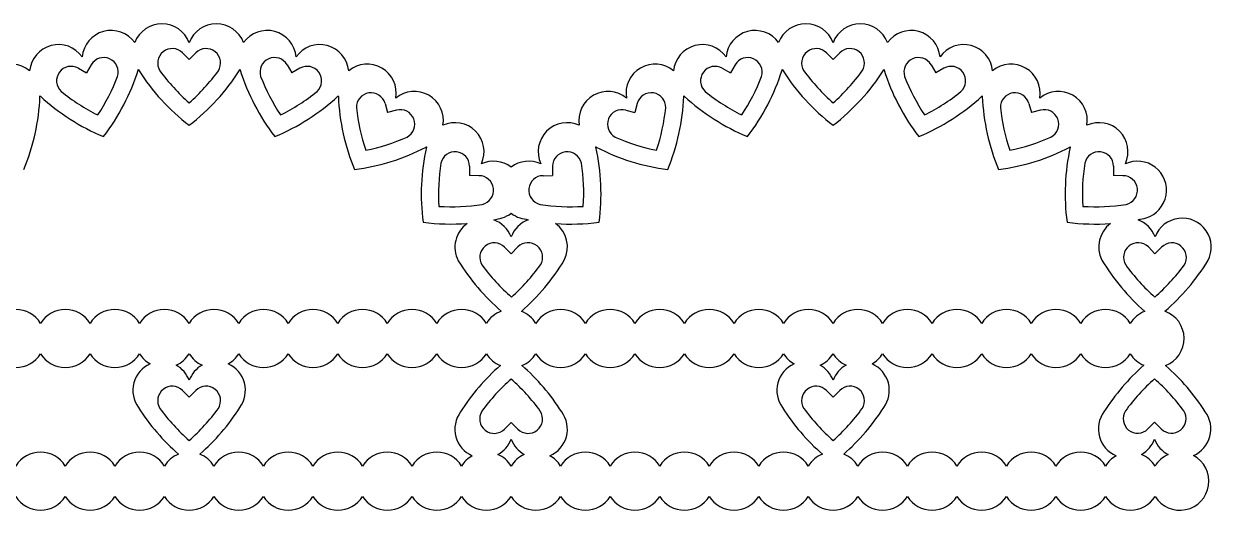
# Model space of a CAD drawing. Extents: x 452 to 770, y 213 to 497.
# Drawn here: x 688.3 to 770.1, y 463.1 to 496.6 of the extents above; entities that cross this region are included whole.
import ezdxf

# ---------------------------------------------------------------- set-up
doc = ezdxf.new("R2010")
doc.units = 0
doc.layers.get('0').update_dxf_attribs({"linetype": 'CONTINUOUS'})

msp = doc.modelspace()

# ---------------------------------------------------------------- linework, layer by layer
for p, q in [((699.261463, 494.591781), (699.720394, 494.134049)), ((700.179326, 494.591781), (699.720394, 494.134049)), ((743.619062, 494.591781), (744.077993, 494.134049)), ((744.536925, 494.591781), (744.077993, 494.134049)), ((692.087863, 493.52652), (692.649626, 493.203165)), ((692.97445, 493.76408), (692.649626, 493.203165)), ((706.466338, 493.76408), (706.791162, 493.203165)), ((707.352926, 493.52652), (706.791162, 493.203165)), ((736.445462, 493.52652), (737.007225, 493.203165)), ((737.332049, 493.76408), (737.007225, 493.203165)), ((750.823937, 493.76408), (751.148761, 493.203165)), ((751.710525, 493.52652), (751.148761, 493.203165)), ((713.211489, 491.099823), (713.380069, 490.47395)), ((730.586899, 491.099823), (730.418318, 490.47395)), ((757.569088, 491.099823), (757.737668, 490.47395)), ((714.006382, 490.640892), (713.380069, 490.47395)), ((729.792006, 490.640892), (730.418318, 490.47395)), ((758.363981, 490.640892), (757.737668, 490.47395)), ((719.037243, 486.780576), (719.038092, 486.132397)), ((724.761144, 486.780576), (724.760296, 486.132397)), ((763.394842, 486.780576), (763.395691, 486.132397)), ((719.686271, 486.131548), (719.038092, 486.132397)), ((724.112117, 486.131548), (724.760296, 486.132397)), ((764.04387, 486.131548), (763.395691, 486.132397)), ((721.443831, 481.21598), (721.905129, 480.760633)), ((722.361682, 481.220737), (721.905129, 480.760633)), ((765.794305, 481.220737), (766.250858, 480.760633)), ((766.712156, 481.21598), (766.250858, 480.760633)), ((699.261463, 471.344287), (699.720394, 470.886555)), ((700.179326, 471.344287), (699.720394, 470.886555)), ((743.619062, 471.344287), (744.077993, 470.886555)), ((744.536925, 471.344287), (744.077993, 470.886555)), ((721.440217, 468.679105), (721.899149, 469.136836)), ((722.35808, 468.679105), (721.899149, 469.136836)), ((765.766457, 468.690678), (766.225388, 469.148409)), ((766.68432, 468.690678), (766.225388, 469.148409))]:
    msp.add_line(p, q)
for centre, radius, start, end in [((697.845394, 494.591781), 2, 20.364135, 159.547781), ((701.595394, 494.591781), 2, 20.452219, 159.635865), ((742.202993, 494.591781), 2, 20.364135, 159.547781), ((745.952993, 494.591781), 2, 20.452219, 159.635865), ((694.342267, 494.130586), 2, 35.452219, 174.635865), ((705.098521, 494.130586), 2, 5.364135, 144.547781), ((738.699866, 494.130586), 2, 35.452219, 174.635865), ((749.45612, 494.130586), 2, 5.364135, 144.547781), ((690.720046, 493.160014), 2, 35.364135, 174.547781), ((708.720743, 493.160014), 2, 5.452219, 144.635865), ((735.077645, 493.160014), 2, 35.364135, 174.547781), ((753.078342, 493.160014), 2, 5.452219, 144.635865), ((693.839821, 493.262947), 1, 342.727071, 149.925002), ((698.555282, 493.883749), 1, 45.074998, 212.272929), ((700.885507, 493.883749), 1, 327.727071, 134.925002), ((705.600968, 493.262947), 1, 30.074998, 197.272929), ((738.19742, 493.262947), 1, 342.727071, 149.925002), ((742.912881, 493.883749), 1, 45.074998, 212.272929), ((745.243106, 493.883749), 1, 327.727071, 134.925002), ((749.958567, 493.262947), 1, 30.074998, 197.272929), ((687.455651, 491.807858), 2, 50.452219, 189.635865), ((691.588997, 492.65984), 1, 60.074998, 227.272929), ((682.077121, 497.850523), 14.811709, 322.464095, 342.531587), ((694.342267, 494.130586), 2, 338.708037, 339.547781), ((697.845394, 494.591781), 2, 215.452219, 216.291963), ((708.729826, 501.359418), 14.811709, 212.468413, 232.535905), ((708.729826, 501.382115), 13.636709, 216.087625, 228.648634), ((690.710963, 501.359418), 14.811709, 307.464095, 327.531587), ((690.710963, 501.382115), 13.636709, 311.351366, 323.912375), ((701.595394, 494.591781), 2, 323.708037, 324.547781), ((705.098521, 494.130586), 2, 200.452219, 201.291963), ((717.363668, 497.850523), 14.811709, 197.468413, 217.535905), ((707.851792, 492.65984), 1, 312.727071, 119.925002), ((711.985138, 491.807858), 2, 350.364135, 129.547781), ((731.81325, 491.807858), 2, 50.452219, 189.635865), ((735.946596, 492.65984), 1, 60.074998, 227.272929), ((726.43472, 497.850523), 14.811709, 322.464095, 342.531587), ((738.699866, 494.130586), 2, 338.708037, 339.547781), ((742.202993, 494.591781), 2, 215.452219, 216.291963), ((753.087425, 501.359418), 14.811709, 212.468413, 232.535905), ((753.087425, 501.382115), 13.636709, 216.087625, 228.648634), ((735.068562, 501.359418), 14.811709, 307.464095, 327.531587), ((735.068562, 501.382115), 13.636709, 311.351366, 323.912375), ((745.952993, 494.591781), 2, 323.708037, 324.547781), ((749.45612, 494.130586), 2, 200.452219, 201.291963), ((761.721267, 497.850523), 14.811709, 197.468413, 217.535905), ((752.209391, 492.65984), 1, 312.727071, 119.925002), ((756.342737, 491.807858), 2, 350.364135, 129.547781), ((682.071246, 497.872447), 13.636709, 326.351366, 338.912375), ((717.369542, 497.872447), 13.636709, 201.087625, 213.648634), ((726.428845, 497.872447), 13.636709, 326.351366, 338.912375), ((761.727141, 497.872447), 13.636709, 201.087625, 213.648634), ((699.476131, 502.536072), 13.636709, 231.087625, 243.648634), ((699.964658, 502.536072), 13.636709, 296.351366, 308.912375), ((712.245902, 490.83974), 1, 15.074998, 182.272929), ((715.232733, 489.932858), 2, 350.452219, 129.635865), ((728.565655, 489.932858), 2, 50.364135, 189.547781), ((731.552485, 490.83974), 1, 357.727071, 164.925002), ((743.83373, 502.536072), 13.636709, 231.087625, 243.648634), ((744.322257, 502.536072), 13.636709, 296.351366, 308.912375), ((756.603501, 490.83974), 1, 15.074998, 182.272929), ((759.590332, 489.932858), 2, 350.452219, 129.635865), ((674.645639, 492.226588), 14.811709, 337.464095, 357.531587), ((687.455651, 491.807858), 2, 353.708037, 354.547781), ((690.720046, 493.160014), 2, 230.452219, 231.291963), ((699.482006, 502.514148), 14.811709, 227.468413, 247.535905), ((699.958783, 502.514148), 14.811709, 292.464095, 312.531587), ((708.720743, 493.160014), 2, 308.708037, 309.547781), ((711.985138, 491.807858), 2, 185.452219, 186.291963), ((724.79515, 492.226588), 14.811709, 182.468413, 202.535905), ((719.003238, 492.226588), 14.811709, 337.464095, 357.531587), ((731.81325, 491.807858), 2, 353.708037, 354.547781), ((735.077645, 493.160014), 2, 230.452219, 231.291963), ((743.839605, 502.514148), 14.811709, 227.468413, 247.535905), ((744.316382, 502.514148), 14.811709, 292.464095, 312.531587), ((753.078342, 493.160014), 2, 308.708037, 309.547781), ((756.342737, 491.807858), 2, 185.452219, 186.291963), ((769.152749, 492.226588), 14.811709, 182.468413, 202.535905), ((724.806499, 492.246244), 13.636709, 186.087625, 198.648634), ((714.263936, 489.674628), 1, 297.727071, 104.925002), ((729.534452, 489.674628), 1, 75.074998, 242.272929), ((718.991889, 492.246244), 13.636709, 341.351366, 353.912375), ((769.164098, 492.246244), 13.636709, 186.087625, 198.648634), ((758.621535, 489.674628), 1, 297.727071, 104.925002), ((718.035932, 487.781887), 2, 335.364135, 114.547781), ((725.762456, 487.781887), 2, 65.452219, 204.635865), ((762.393531, 487.781887), 2, 335.364135, 114.547781), ((709.201706, 501.255675), 13.636709, 281.351366, 293.912375), ((734.596682, 501.255675), 13.636709, 246.087625, 258.648634), ((753.559305, 501.255675), 13.636709, 281.351366, 293.912375), ((709.190357, 501.236019), 14.811709, 277.464095, 297.531587), ((730.517829, 484.870874), 14.811709, 167.468413, 187.535905), ((715.232733, 489.932858), 2, 293.708037, 294.547781), ((718.035932, 487.781887), 2, 170.452219, 171.291963), ((718.037244, 486.779267), 1, 0.074998, 167.272929), ((725.761143, 486.779267), 1, 12.727071, 179.925002), ((728.565655, 489.932858), 2, 245.452219, 246.291963), ((725.762456, 487.781887), 2, 8.708037, 9.547781), ((713.280559, 484.870874), 14.811709, 352.464095, 12.531587), ((734.60803, 501.236019), 14.811709, 242.468413, 262.535905), ((753.547956, 501.236019), 14.811709, 277.464095, 297.531587), ((774.875428, 484.870874), 14.811709, 167.468413, 187.535905), ((759.590332, 489.932858), 2, 293.708037, 294.547781), ((762.393531, 487.781887), 2, 170.452219, 171.291963), ((762.394843, 486.779267), 1, 0.074998, 167.272929), ((730.533879, 484.886924), 13.636709, 171.087625, 183.648634), ((720.687582, 485.130237), 2, 52.713155, 114.635865), ((723.110805, 485.130237), 2, 65.364135, 127.286845), ((713.264509, 484.886924), 13.636709, 356.351366, 8.912375), ((774.891478, 484.886924), 13.636709, 171.087625, 183.648634), ((765.045181, 485.130237), 2, 287.547561, 114.635865), ((719.684962, 485.131549), 1, 282.727071, 89.925002), ((724.113426, 485.131549), 1, 90.074998, 257.272929), ((764.042561, 485.131549), 1, 282.727071, 89.925002), ((717.792619, 497.628184), 13.636709, 266.351366, 278.912375), ((720.687582, 485.130237), 2, 287.547561, 307.286845), ((723.110805, 485.130237), 2, 232.713155, 252.452439), ((726.005769, 497.628184), 13.636709, 261.087625, 273.648634), ((762.150218, 497.628184), 13.636709, 266.351366, 278.912375), ((717.776569, 497.612134), 14.811709, 262.464095, 274.242035), ((720.027781, 481.20864), 2, 125.295678, 207.749409), ((717.776569, 497.612134), 14.811709, 281.386853, 283.724011), ((720.027781, 481.20864), 2, 20.661105, 70.33321), ((723.777731, 481.228077), 2, 110.783408, 159.932836), ((726.021818, 497.612134), 14.811709, 256.275989, 258.49692), ((726.021818, 497.612134), 14.811709, 265.904791, 277.535905), ((723.777731, 481.228077), 2, 332.844532, 53.618303), ((762.134168, 497.612134), 14.811709, 262.464095, 274.095209), ((764.378256, 481.228077), 2, 126.381697, 207.155468), ((762.134168, 497.612134), 14.811709, 281.50308, 283.724011), ((764.378256, 481.228077), 2, 20.067164, 69.216592), ((768.128205, 481.20864), 2, 332.250591, 159.338895), ((720.741329, 480.504297), 1, 45.371969, 212.5699), ((723.071523, 480.516375), 1, 328.024042, 135.221972), ((765.084464, 480.516375), 1, 44.778028, 211.975958), ((767.414657, 480.504297), 1, 327.4301, 134.628031), ((730.876989, 488.032601), 14.811709, 211.572959, 229.321369), ((712.858369, 487.939208), 14.811709, 311.161706, 329.020982), ((775.297618, 487.939208), 14.811709, 210.979018, 228.838155), ((757.278998, 488.032601), 14.811709, 310.678496, 328.427041), ((730.876871, 488.055298), 13.636709, 216.384596, 228.945605), ((712.858251, 487.961905), 13.636709, 311.648336, 324.209345), ((775.297736, 487.961905), 13.636709, 215.790655, 228.351664), ((757.279115, 488.055298), 13.636709, 311.054395, 323.615404), ((687.777919, 474.91768), 2, 31.457143, 148.542857), ((691.190042, 474.91768), 2, 31.457143, 148.542857), ((694.602165, 474.91768), 2, 31.457143, 148.542857), ((698.014288, 474.91768), 2, 31.454675, 148.542857), ((701.426411, 474.91768), 2, 31.457143, 148.542857), ((704.838534, 474.91768), 2, 31.457143, 148.542857), ((708.250657, 474.91768), 2, 31.457143, 148.542857), ((711.66278, 474.91768), 2, 31.457143, 148.542857), ((715.074903, 474.91768), 2, 31.457143, 148.542857), ((718.487026, 474.91768), 2, 31.457143, 148.542857), ((725.311272, 474.91768), 2, 31.457143, 148.542857), ((728.723395, 474.91768), 2, 31.457143, 148.542857), ((732.135518, 474.91768), 2, 31.457143, 148.542857), ((735.547641, 474.91768), 2, 31.457143, 148.542857), ((738.959764, 474.91768), 2, 31.457143, 148.542857), ((742.371887, 474.91768), 2, 31.454675, 148.542857), ((745.78401, 474.91768), 2, 31.457143, 148.542857), ((749.196133, 474.91768), 2, 31.457143, 148.542857), ((752.608256, 474.91768), 2, 31.457143, 148.542857), ((756.020379, 474.91768), 2, 31.457143, 148.542857), ((759.432502, 474.91768), 2, 31.457143, 148.542857), ((762.844625, 474.91768), 2, 31.457143, 148.542857), ((721.899149, 474.91768), 2, 109.775239, 148.542857), ((721.899149, 474.91768), 2, 31.457143, 69.265216), ((766.256748, 474.91768), 2, 110.732862, 148.542857), ((766.256748, 474.91768), 2, 291.389106, 70.222831), ((687.777919, 474.91768), 2, 211.457143, 328.542857), ((691.190042, 474.91768), 2, 211.457143, 328.542857), ((694.602165, 474.91768), 2, 211.457143, 328.542857), ((698.014288, 474.91768), 2, 211.457143, 240.718477), ((698.014288, 474.91768), 2, 293.869473, 328.545325), ((701.426411, 474.91768), 2, 211.457143, 246.132101), ((701.426411, 474.91768), 2, 299.282825, 328.542857), ((704.838534, 474.91768), 2, 211.457143, 328.542857), ((708.250657, 474.91768), 2, 211.457143, 328.542857), ((711.66278, 474.91768), 2, 211.457143, 328.542857), ((715.074903, 474.91768), 2, 211.457143, 328.542857), ((718.487026, 474.91768), 2, 211.457143, 328.542857), ((721.899149, 474.91768), 2, 211.457143, 248.225647), ((721.899149, 474.91768), 2, 291.774353, 328.542857), ((725.311272, 474.91768), 2, 211.457143, 328.542857), ((728.723395, 474.91768), 2, 211.457143, 328.542857), ((732.135518, 474.91768), 2, 211.457143, 328.542857), ((735.547641, 474.91768), 2, 211.457143, 328.542857), ((738.959764, 474.91768), 2, 211.457143, 328.542857), ((742.371887, 474.91768), 2, 211.457143, 240.718477), ((742.371887, 474.91768), 2, 293.869473, 328.545325), ((745.78401, 474.91768), 2, 211.457143, 246.132101), ((745.78401, 474.91768), 2, 299.282825, 328.542857), ((749.196133, 474.91768), 2, 211.457143, 328.542857), ((752.608256, 474.91768), 2, 211.457143, 328.542857), ((756.020379, 474.91768), 2, 211.457143, 328.542857), ((759.432502, 474.91768), 2, 211.457143, 328.542857), ((762.844625, 474.91768), 2, 211.457143, 328.542857), ((766.256748, 474.91768), 2, 211.457143, 247.285237), ((697.845394, 471.344287), 2, 113.869473, 216.291963), ((697.845394, 471.344287), 2, 20.364135, 60.718477), ((701.595394, 471.344287), 2, 119.282825, 159.635865), ((701.595394, 471.344287), 2, 323.708037, 66.132101), ((730.90858, 461.911468), 14.811709, 131.174398, 147.531587), ((712.889718, 461.911468), 14.811709, 32.468413, 48.825602), ((742.202993, 471.344287), 2, 113.869473, 216.291963), ((742.202993, 471.344287), 2, 20.364135, 60.718477), ((745.952993, 471.344287), 2, 119.282825, 159.635865), ((745.952993, 471.344287), 2, 323.708037, 66.132101), ((775.23482, 461.923041), 14.811709, 131.169381, 147.531587), ((757.215957, 461.923041), 14.811709, 32.468413, 48.728634), ((730.90858, 461.88877), 13.636709, 131.351366, 143.912375), ((712.889718, 461.88877), 13.636709, 36.087625, 48.648634), ((775.23482, 461.900343), 13.636709, 131.351366, 143.912375), ((757.215957, 461.900343), 13.636709, 36.087625, 48.648634), ((698.555282, 470.636255), 1, 45.074998, 212.272929), ((700.885507, 470.636255), 1, 327.727071, 134.925002), ((742.912881, 470.636255), 1, 45.074998, 212.272929), ((745.243106, 470.636255), 1, 327.727071, 134.925002), ((708.729826, 478.111924), 14.811709, 212.468413, 228.872012), ((708.729826, 478.134621), 13.636709, 216.087625, 228.648634), ((690.710963, 478.134621), 13.636709, 311.351366, 323.912375), ((690.710963, 478.111924), 14.811709, 311.127844, 327.531587), ((720.024149, 468.679105), 2, 143.708037, 246.492705), ((720.734037, 469.387136), 1, 147.727071, 314.925002), ((723.064261, 469.387136), 1, 225.074998, 32.272929), ((723.774149, 468.679105), 2, 293.507295, 36.291963), ((753.087425, 478.111924), 14.811709, 212.468413, 228.872012), ((753.087425, 478.134621), 13.636709, 216.087625, 228.648634), ((735.068562, 478.134621), 13.636709, 311.351366, 323.912375), ((735.068562, 478.111924), 14.811709, 311.127844, 327.531587), ((764.350388, 468.690678), 2, 143.708037, 247.412723), ((765.060276, 469.398709), 1, 147.727071, 314.925002), ((767.390501, 469.398709), 1, 225.074998, 32.272929), ((768.100388, 468.690678), 2, 293.681004, 36.291963), ((720.024149, 468.679105), 2, 298.903449, 339.635865), ((723.774149, 468.679105), 2, 200.364135, 241.096551), ((764.350388, 468.690678), 2, 298.962643, 339.635865), ((768.100388, 468.690678), 2, 200.364135, 241.937547), ((689.48398, 465.094215), 2, 31.457143, 148.542857), ((692.896103, 465.094215), 2, 31.457143, 148.542857), ((696.308226, 465.094215), 2, 31.457143, 148.542857), ((703.132472, 465.094215), 2, 31.457143, 148.542857), ((706.544595, 465.094215), 2, 31.457143, 148.542857), ((709.956718, 465.094215), 2, 31.457143, 148.542857), ((713.368841, 465.094215), 2, 31.457143, 148.542857), ((716.780964, 465.094215), 2, 31.457143, 148.542857), ((727.017333, 465.094215), 2, 31.457143, 148.542857), ((730.429456, 465.094215), 2, 31.457143, 148.542857), ((733.841579, 465.094215), 2, 31.457143, 148.542857), ((737.253702, 465.094215), 2, 31.457143, 148.542857), ((740.665825, 465.094215), 2, 31.457143, 148.542857), ((747.490071, 465.094215), 2, 31.457143, 148.542857), ((750.902194, 465.094215), 2, 31.457143, 148.542857), ((754.314317, 465.094215), 2, 31.457143, 148.542857), ((757.72644, 465.094215), 2, 31.457143, 148.542857), ((761.138563, 465.094215), 2, 31.457143, 148.542857), ((699.720349, 465.094215), 2, 111.494549, 148.542857), ((699.720349, 465.094215), 2, 31.454675, 68.503543), ((720.193087, 465.094215), 2, 118.903449, 148.542857), ((720.193087, 465.094215), 2, 31.457143, 66.492705), ((723.60521, 465.094215), 2, 113.507295, 148.542857), ((723.60521, 465.094215), 2, 31.457143, 61.096551), ((744.077948, 465.094215), 2, 111.494549, 148.542857), ((744.077948, 465.094215), 2, 31.454675, 68.503543), ((764.550686, 465.094215), 2, 118.962643, 148.542857), ((764.550686, 465.094215), 2, 31.457143, 67.412723), ((767.962809, 465.094215), 2, 113.681004, 148.542857), ((767.962809, 465.094215), 2, 211.457143, 61.937547), ((689.48398, 465.094215), 2, 211.457143, 328.542857), ((692.896103, 465.094215), 2, 211.457143, 328.542857), ((696.308226, 465.094215), 2, 211.457143, 328.542857), ((699.720349, 465.094215), 2, 211.457143, 328.545325), ((703.132472, 465.094215), 2, 211.457143, 328.542857), ((706.544595, 465.094215), 2, 211.457143, 328.542857), ((709.956718, 465.094215), 2, 211.457143, 328.542857), ((713.368841, 465.094215), 2, 211.457143, 328.542857), ((716.780964, 465.094215), 2, 211.457143, 328.542857), ((720.193087, 465.094215), 2, 211.457143, 328.542857), ((723.60521, 465.094215), 2, 211.457143, 328.542857), ((727.017333, 465.094215), 2, 211.457143, 328.542857), ((730.429456, 465.094215), 2, 211.457143, 328.542857), ((733.841579, 465.094215), 2, 211.457143, 328.542857), ((737.253702, 465.094215), 2, 211.457143, 328.542857), ((740.665825, 465.094215), 2, 211.457143, 328.542857), ((744.077948, 465.094215), 2, 211.457143, 328.545325), ((747.490071, 465.094215), 2, 211.457143, 328.542857), ((750.902194, 465.094215), 2, 211.457143, 328.542857), ((754.314317, 465.094215), 2, 211.457143, 328.542857), ((757.72644, 465.094215), 2, 211.457143, 328.542857), ((761.138563, 465.094215), 2, 211.457143, 328.542857), ((764.550686, 465.094215), 2, 211.457143, 328.542857)]:
    msp.add_arc(centre, radius, start, end)

doc.saveas('drawing.dxf')
